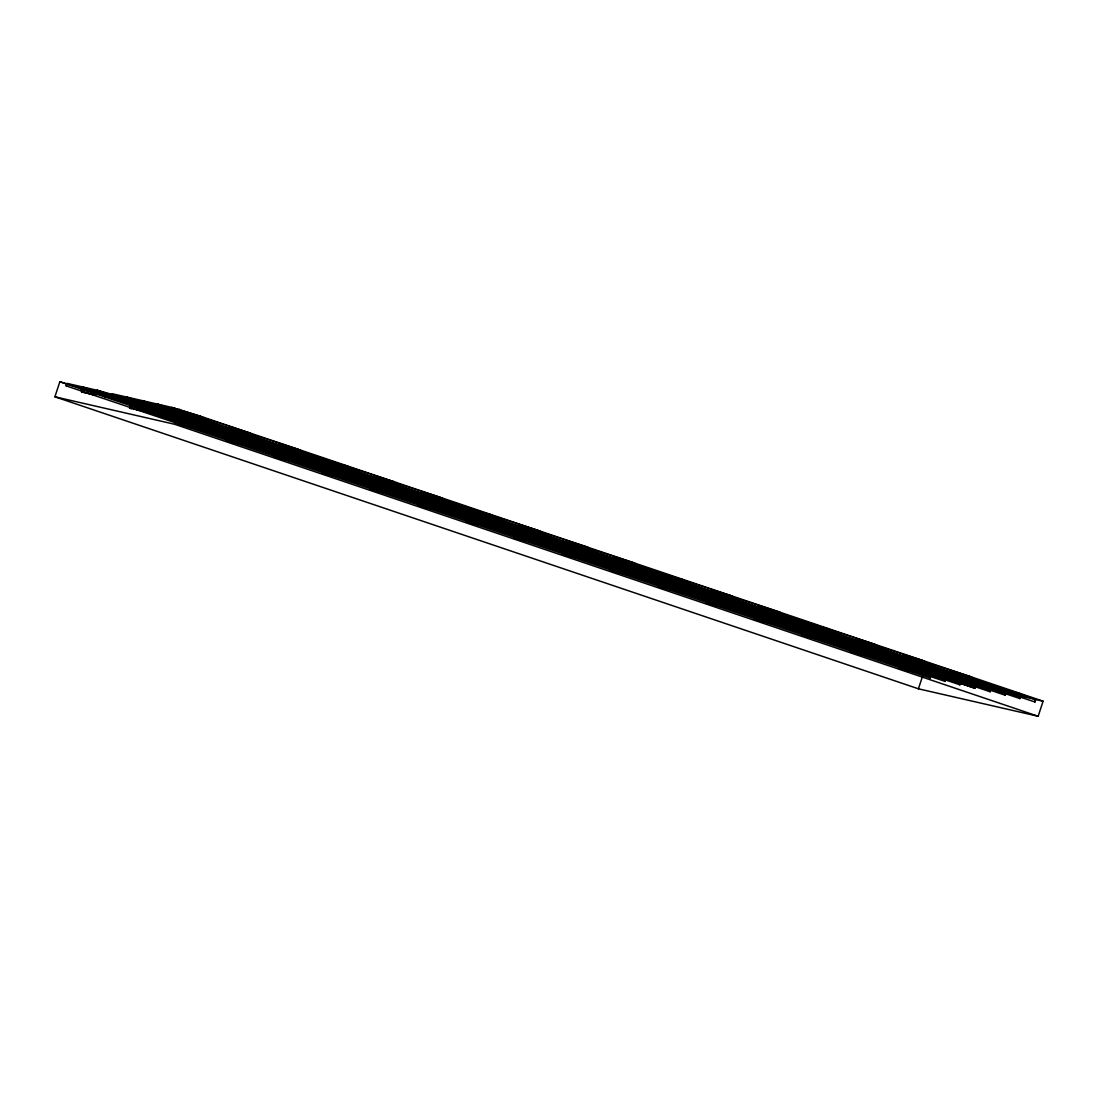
<?xml version="1.0" encoding="UTF-8"?>
<svg xmlns="http://www.w3.org/2000/svg" width="1098" height="1098" viewBox="0 0 1098 1098"><rect width="100%" height="100%" fill="white"/><g stroke="black" fill="none" stroke-linecap="round" stroke-linejoin="round"><path stroke-width="1.5" d="M857.662 653.53L858.485 651.018L851.362 649.385L850.538 651.896L852.089 652.418L852.913 649.906L899.427 665.635L1020.715 693.62L1043.1 701.197L1038.145 716.267L918.422 688.803L54.9 396.803L59.855 381.733L89.954 391.08L104.461 394.415M89.13 393.592L66.155 385.878L66.978 383.367M81.156 389.323L81.979 386.812L104.941 394.525L119.462 397.847L96.967 390.243L82.46 386.921M95.526 395.239L81.513 391.849L82.336 389.337L89.473 390.97M83.077 392.384L83.901 389.872L91.024 391.506L138.019 407.344L152.526 410.666M91.024 391.506L90.201 394.017L137.195 409.856L138.019 407.344M90.681 394.127L91.518 391.615L106.026 394.937L153.006 410.776L167.514 414.111L121.013 398.382L106.506 395.047M96.144 392.755L96.967 390.243M96.638 392.878L97.461 390.366L149.438 404.723M105.188 397.449L106.026 394.937M111.969 393.688L111.145 396.2L115.963 397.833M164.439 408.168L149.932 404.846L126.956 397.133L126.133 399.645L134.656 402.458M126.627 399.754L127.45 397.243L141.958 400.564L164.92 408.278L179.427 411.613L178.603 414.124M199.767 429.428L200.591 426.916L186.084 423.595L139.089 407.756L131.966 406.123L131.129 408.634L129.578 408.099L130.401 405.587L137.538 407.234L136.701 409.746M197.503 420.987L182.995 417.652L136.015 401.813L135.178 404.325L165.647 414.632M139.089 407.756L138.266 410.268L185.26 426.106L186.084 423.595M138.746 410.377L139.583 407.866L154.091 411.187L201.071 427.026L215.579 430.361L214.755 432.873M141.958 400.564L141.134 403.076L149.644 405.903M141.615 403.186L142.438 400.674L156.945 404.009L179.427 411.613M212.504 424.418L197.997 421.097L151.002 405.258L150.179 407.77L179.523 417.638M150.659 407.88L151.483 405.368L166.004 408.689L212.985 424.528L227.492 427.863L180.992 412.134L166.484 408.813L165.661 411.325M154.091 411.187L153.253 413.699L200.248 429.538L201.071 427.026M153.747 413.822L154.571 411.311L169.078 414.632L215.579 430.361M156.945 404.009L156.122 406.521L164.151 409.225M156.616 406.631L157.439 404.119L171.947 407.44L202.059 416.801L172.427 407.55L171.604 410.062M164.92 408.278L164.096 410.789L155.587 407.962M166.004 408.689L165.167 411.201L194.524 421.083M169.078 414.632L168.255 417.144L215.249 432.983L216.073 430.471L230.58 433.792L229.757 436.304L183.242 420.589L184.08 418.077L231.06 433.902L245.568 437.237L244.744 439.749M168.735 417.254L169.559 414.742L184.08 418.077M171.947 407.44L171.123 409.952L174.815 411.146M54.9 396.803L174.623 424.267L179.578 409.197M194.428 415.044L179.921 411.723L179.098 414.234L169.463 410.968M180.992 412.134L180.168 414.646L212.724 425.599M180.648 414.756L181.472 412.244L195.979 415.566L250.124 433.051L203.624 417.322L196.473 415.689L195.65 418.201M281.719 455.986L274.596 454.352L273.773 456.864L393.496 484.314L394.319 481.802L347.819 466.087L226.531 438.102L225.708 440.614L345.431 468.064L346.254 465.552L299.754 449.823L298.931 452.335L177.643 424.363L178.466 421.852L185.589 423.485M179.194 424.885L180.031 422.373L187.154 424.006L234.149 439.845M187.154 424.006L186.331 426.518L233.325 442.357M186.811 426.628L187.634 424.116L202.142 427.451L249.136 443.29L248.313 445.802L201.318 429.963L202.142 427.451M195.979 415.566L195.156 418.077L227.231 428.934M246.062 437.347L199.067 421.508L198.244 424.02L245.238 439.859L246.062 437.347L260.569 440.669L259.746 443.18M198.724 424.13L199.548 421.618L214.055 424.953L261.049 440.778L275.557 444.114L274.733 446.625M125.488 402.623L120.67 401.003L202.801 419.834L203.624 417.322M201.812 430.073L202.636 427.561L217.143 430.883L263.644 446.611L262.82 449.123M214.055 424.953L213.232 427.465L260.226 443.29L261.049 440.778M213.726 427.575L214.549 425.063L229.057 428.385L275.557 444.114M217.143 430.883L216.32 433.394L263.314 449.233L264.138 446.721L217.624 430.992L216.8 433.504M229.057 428.385L228.233 430.896L275.227 446.735L276.051 444.223L290.558 447.545L289.735 450.056M228.713 431.006L229.537 428.495L244.044 431.83L298.189 449.302L297.366 451.813L177.643 424.363M225.708 440.614L227.259 441.135L228.082 438.624L274.596 454.352M231.06 433.902L230.237 436.414L183.737 420.699L184.56 418.187L199.067 421.508M247.132 437.759L246.309 440.271L293.29 456.109L294.127 453.598L247.132 437.759L232.625 434.437L231.802 436.949L278.302 452.678L279.125 450.166L232.131 434.328L231.307 436.839L277.821 452.554L278.645 450.043M234.876 442.878L235.699 440.367M241.67 433.806L242.493 431.294L227.986 427.973L181.472 412.244M242.974 431.404L242.15 433.916L236.852 432.187M244.044 431.83L243.221 434.341L290.215 450.18L291.039 447.668M243.715 434.451L244.538 431.939L251.689 433.573L298.189 449.302M246.789 440.38L247.613 437.869L262.12 441.204L309.114 457.043L308.291 459.554L261.297 443.716L262.12 441.204M247.832 445.678L248.656 443.167M129.578 408.099L250.866 436.084L251.689 433.573M249.877 446.323L250.701 443.812M261.791 443.825L262.614 441.314L277.121 444.635L323.622 460.364L322.798 462.876M264.865 449.755L265.689 447.243L312.203 462.972L326.71 466.307L325.886 468.819L279.372 453.09L280.196 450.578L327.19 466.417L341.698 469.738L340.874 472.25M277.121 444.635L276.298 447.147L323.279 462.985L324.116 460.474L277.602 444.745L276.778 447.257M273.773 456.864L275.324 457.386L276.147 454.874L283.284 456.507L330.278 472.346L344.786 475.681L343.949 478.193M280.69 450.688L279.866 453.2L326.367 468.928L327.19 466.417M283.284 456.507L282.461 459.019L329.441 474.858L443.112 501.1L443.949 498.588L490.449 514.317L489.626 516.829L369.889 489.365L370.726 486.853L492.014 514.838L538.514 530.567L537.691 533.079L417.954 505.615L418.791 503.104L425.914 504.751M282.941 459.142L283.764 456.631L298.272 459.952L345.266 475.791L359.773 479.112L358.95 481.624M292.109 448.08L291.286 450.592L338.28 466.43L339.104 463.919L292.109 448.08L277.602 444.745M291.78 450.702L292.603 448.19L299.754 449.823M292.809 455.999L293.633 453.488M294.854 456.644L295.678 454.133M295.897 461.942L296.721 459.431L282.213 456.095L235.219 440.257L234.396 442.769L280.896 458.497M310.885 465.374L311.708 462.862L297.201 459.54L296.378 462.052L281.459 457.056M298.272 459.952L297.448 462.464L344.443 478.303L345.266 475.791M297.942 462.574L298.766 460.062L313.273 463.397L359.773 479.112M307.811 459.444L308.634 456.933M309.856 460.076L310.679 457.564M312.203 462.972L311.365 465.483L264.385 449.645L265.208 447.133L311.708 462.862M313.273 463.397L312.45 465.909L359.43 481.734L360.268 479.222L374.775 482.557L373.938 485.069L327.437 469.34L328.261 466.828L375.255 482.667L389.763 485.989L388.939 488.5M312.93 466.019L313.754 463.507L328.261 466.828M443.112 501.1L321.838 473.114L322.661 470.603L329.784 472.236M324.843 463.521L325.667 461.009L372.181 476.724L386.688 480.059L385.851 482.571M323.388 473.636L324.212 471.138L331.349 472.771L378.343 488.61M331.349 472.771L330.525 475.283L377.506 491.122M331.006 475.393L331.829 472.881L346.337 476.203L393.331 492.041L392.508 494.553L345.513 478.714L346.337 476.203M337.786 466.321L338.623 463.809M339.845 466.952L340.668 464.44M342.192 469.848L341.354 472.36L294.374 456.521L295.197 454.009L342.192 469.848L356.699 473.183L355.862 475.695M390.257 486.098L343.262 470.273L342.439 472.785L389.419 488.61L390.257 486.098L404.764 489.434L403.927 491.945M342.919 472.895L343.743 470.383L358.25 473.705L405.244 489.543L419.752 492.865L418.928 495.376M227.259 441.135L346.995 468.599L347.819 466.087M346.007 478.824L346.831 476.312L361.338 479.648L407.838 495.363L407.015 497.874M357.179 473.293L356.356 475.805L309.362 459.966L310.185 457.454L357.179 473.293L371.687 476.614L370.863 479.126M358.25 473.705L357.426 476.216L404.421 492.055L405.244 489.543M357.907 476.326L358.744 473.814L373.251 477.15L419.752 492.865M361.338 479.648L360.515 482.159L407.495 497.998L408.319 495.486L361.818 479.757L360.995 482.269M372.181 476.724L371.344 479.236L324.363 463.397L325.186 460.886L371.687 476.614M373.251 477.15L372.428 479.661L419.409 495.5L420.232 492.988L434.739 496.31L433.916 498.821M372.908 479.771L373.732 477.259L388.239 480.581L442.384 498.067L441.561 500.578M369.889 489.365L371.453 489.9L372.277 487.388L418.791 503.104M375.255 482.667L374.432 485.179L327.931 469.45L328.755 466.938L343.262 470.273M391.327 486.524L390.49 489.035L437.484 504.874L438.308 502.362L391.327 486.524L376.82 483.189L375.983 485.7L422.497 501.429L423.32 498.917L376.326 483.079L375.502 485.591L422.003 501.319L422.84 498.808M377.026 490.998L377.849 488.486M379.071 491.643L379.894 489.132M387.169 480.169L386.345 482.681L339.351 466.842L340.174 464.33L394.319 481.802M388.239 480.581L387.416 483.093L434.41 498.931L435.233 496.42M387.896 483.202L388.733 480.691L395.884 482.338L442.384 498.067M390.984 489.145L391.808 486.634L406.315 489.955L453.309 505.794L452.486 508.305L405.491 492.467L406.315 489.955M275.324 457.386L395.06 484.849L395.884 482.338M392.013 494.443L392.851 491.931M394.058 495.074L394.896 492.563M405.972 492.577L406.809 490.065L421.316 493.4L467.817 509.129L466.993 511.641M409.06 498.519L409.883 496.008L456.384 511.737L470.891 515.058L470.068 517.57L423.567 501.841L424.391 499.329L471.385 515.168L485.892 518.503L485.069 521.015M421.316 493.4L420.479 495.912L467.474 511.75L468.297 509.239L421.797 493.51L420.973 496.022M417.954 505.615L419.518 506.151L420.342 503.639L427.479 505.272L474.46 521.111L488.967 524.432L488.143 526.944M424.885 499.453L424.048 501.964L470.562 517.68L471.385 515.168M426.395 504.86L425.571 507.372L378.59 491.533L379.414 489.022L426.395 504.86L440.916 508.182L440.078 510.694M427.479 505.272L426.642 507.784L473.636 523.622M427.136 507.894L427.959 505.382L442.467 508.717L489.461 524.542L503.968 527.877L503.145 530.389M436.304 496.831L435.481 499.343L482.475 515.182L483.298 512.67L436.304 496.831L421.797 493.51M435.961 499.453L436.798 496.955L443.949 498.588M437.004 504.764L437.828 502.253M439.049 505.396L439.873 502.884M441.396 508.292L440.572 510.803L393.578 494.965L394.402 492.453L441.396 508.292L455.903 511.627L455.08 514.139M442.467 508.717L441.643 511.229L488.637 527.054L489.461 524.542M442.123 511.339L442.961 508.827L457.468 512.148L503.968 527.877M451.992 508.196L452.815 505.684M454.037 508.841L454.86 506.329M456.384 511.737L455.56 514.248L408.566 498.41L409.403 495.898L455.903 511.627M457.468 512.148L456.631 514.66L503.625 530.499L504.449 527.987L518.956 531.308L518.132 533.82L471.632 518.105L472.456 515.593L519.45 531.418L533.957 534.753L533.134 537.265M457.125 514.77L457.948 512.258L472.456 515.593M469.038 512.272L469.862 509.76L516.362 525.489L530.869 528.811L530.046 531.322M536.208 543.194L537.032 540.683L522.524 537.361L475.544 521.523L468.407 519.889L467.583 522.401L466.019 521.879L466.842 519.368L473.979 521.001M475.544 521.523L474.707 524.034L521.701 539.873M475.201 524.144L476.024 521.632L490.531 524.968L537.526 540.806L552.033 544.128L551.21 546.639M481.981 515.072L482.804 512.56M484.026 515.717L484.849 513.205M486.373 518.613L485.549 521.125L438.555 505.286L439.392 502.774L486.373 518.613L500.88 521.934L500.057 524.446M534.438 534.863L487.457 519.025L486.62 521.536L533.614 537.375L534.438 534.863L548.945 538.185L548.122 540.696M487.114 521.646L487.937 519.134L502.445 522.47L549.439 538.308L563.947 541.63L563.123 544.141M371.453 489.9L491.177 517.35L492.014 514.838M490.531 524.968L489.708 527.479L519.052 537.347M490.188 527.589L491.012 525.077L505.519 528.399L552.033 544.128M501.374 522.044L500.551 524.556L453.556 508.717L454.38 506.205L501.374 522.044L515.882 525.379L515.058 527.891M502.445 522.47L501.621 524.981L548.616 540.82L549.439 538.308M502.102 525.091L502.925 522.579L517.433 525.901L563.947 541.63M505.519 528.399L504.696 530.91L551.69 546.749L552.514 544.237L567.021 547.573L566.197 550.084L519.697 534.355L520.521 531.844L567.515 547.682L582.022 551.004L581.199 553.516M505.19 531.02L506.013 528.509L520.521 531.844M516.362 525.489L515.538 528.001L468.544 512.162L469.381 509.65L515.882 525.379M517.433 525.901L516.609 528.413L563.603 544.251L564.427 541.739L578.934 545.061L578.111 547.573M570.589 553.612L523.595 537.773L522.772 540.285L569.766 556.123L681.872 581.83L682.709 579.319L636.195 563.603L635.371 566.115L514.084 538.13L514.907 535.618L522.044 537.251M517.103 528.522L517.927 526.011L532.434 529.346L586.579 546.818L585.756 549.329L587.306 549.865L588.13 547.353L634.644 563.068L633.821 565.58L514.084 538.13M515.648 538.651L516.472 536.14L523.595 537.773M519.45 531.418L518.627 533.93L472.113 518.215L472.936 515.703L487.457 519.025M523.266 540.394L524.089 537.883L538.596 541.218L585.591 557.057L584.767 559.568L537.773 543.73L538.596 541.218M531.363 528.92L530.54 531.432L483.545 515.607L484.369 513.095L538.514 530.567M532.434 529.346L531.61 531.857L578.605 547.696L579.428 545.184M532.091 531.967L532.914 529.456L540.065 531.089L586.579 546.818M582.503 551.114L535.508 535.275L534.685 537.787L581.679 553.625L582.503 551.114L597.01 554.449L596.187 556.961M535.179 537.896L536.002 535.385L550.51 538.72L597.504 554.559L612.011 557.88L611.188 560.392M419.518 506.151L539.242 533.601L540.065 531.089M537.526 540.806L536.702 543.318L521.783 538.322M538.253 543.839L539.077 541.328L553.584 544.649L600.098 560.378L599.275 562.89M550.51 538.72L549.686 541.232L596.667 557.07L597.504 554.559M550.167 541.341L550.99 538.83L565.497 542.151L612.011 557.88M553.584 544.649L552.761 547.161L599.755 563L600.579 560.488L554.078 544.773L553.255 547.284M565.497 542.151L564.674 544.663L611.668 560.502L612.492 557.99L626.999 561.325L626.176 563.837M565.168 544.773L565.992 542.261L580.499 545.596L634.644 563.068M684.26 579.854L683.436 582.365L563.713 554.902L562.149 554.38L562.972 551.869L684.26 579.854L730.774 595.583L729.937 598.094L610.214 570.631L611.037 568.119L618.174 569.752L617.351 572.264M563.713 554.902L564.537 552.39L611.037 568.119M567.515 547.682L566.692 550.194L520.178 534.465L521.001 531.954L535.508 535.275M583.573 551.525L582.75 554.037L629.744 569.876L630.568 567.364L583.573 551.525L569.066 548.204L568.242 550.716L614.743 566.444L615.58 563.933L568.586 548.094L567.762 550.606L614.262 566.335L615.086 563.823M571.331 556.659L572.154 554.147M580.499 545.596L579.675 548.108L626.656 563.947L627.493 561.435M580.156 548.218L580.979 545.706L588.13 547.353M583.244 554.161L584.067 551.649L598.575 554.97L645.569 570.809L644.732 573.321L597.751 557.482L598.575 554.97M584.273 559.458L585.097 556.947M586.318 560.09L587.142 557.578M598.232 557.592L599.055 555.08L613.562 558.415L660.076 574.13L659.239 576.642M601.32 563.535L602.143 561.023L648.644 576.738L663.151 580.073L662.327 582.585L615.827 566.856L616.651 564.345L663.645 580.183L678.152 583.505L677.315 586.016M613.562 558.415L612.739 560.927L659.733 576.752L660.557 574.24L614.057 558.525L613.233 561.037M610.214 570.631L611.778 571.166L612.602 568.654L619.725 570.287L666.719 586.126L681.227 589.448L680.403 591.959M617.131 564.454L616.307 566.966L662.808 582.695L663.645 580.183M619.725 570.287L618.901 572.799L665.896 588.638L666.719 586.126M619.396 572.909L620.219 570.397L634.726 573.719L681.721 589.557L696.228 592.893L695.391 595.404M628.564 561.847L627.74 564.358L674.721 580.197L675.558 577.685L628.564 561.847L614.057 558.525M628.221 564.468L629.044 561.956L636.195 563.603M629.264 569.766L630.087 567.254M631.309 570.411L632.132 567.899M632.338 575.709L633.162 573.197L618.654 569.862L571.66 554.037L570.836 556.549L617.831 572.374M633.656 573.307L632.819 575.819L585.838 559.98L586.661 557.468L633.656 573.307L648.163 576.628L647.326 579.14M634.726 573.719L633.903 576.23L680.884 592.069L681.721 589.557M634.383 576.34L635.207 573.829L649.714 577.164L696.228 592.893M644.251 573.211L645.075 570.699M646.297 573.842L647.12 571.331M648.644 576.738L647.82 579.25L600.826 563.425L601.649 560.913L648.163 576.628M649.714 577.164L648.891 579.675L695.885 595.514L696.708 593.002L711.216 596.324L710.392 598.835L663.892 583.107L664.715 580.595L711.696 596.434L726.217 599.769L725.38 602.28M649.385 579.785L650.208 577.274L664.715 580.595M661.284 577.287L662.121 574.776L708.622 590.504L723.129 593.826L722.306 596.338M761.532 621.029L874.132 646.846L874.955 644.334L828.455 628.605L707.167 600.633L706.343 603.131L826.067 630.595L826.89 628.083L780.39 612.355L779.566 614.866L658.278 586.881L659.102 584.369L666.239 586.003M659.843 587.416L660.667 584.905L667.79 586.538L714.784 602.377M667.79 586.538L666.966 589.05L713.961 604.888M667.46 589.159L668.284 586.648L682.791 589.969L729.772 605.808L728.948 608.319L681.968 592.481L682.791 589.969M674.241 580.087L675.064 577.575M676.286 580.718L677.109 578.207M678.633 583.628L677.809 586.14L630.815 570.301L631.638 567.79L678.633 583.628L693.14 586.95L692.316 589.461M726.698 599.879L679.703 584.04L678.88 586.552L725.874 602.39L726.698 599.879L741.205 603.2L740.381 605.712M679.36 586.661L680.197 584.15L694.705 587.471L741.685 603.31L756.193 606.645L755.369 609.157M682.448 592.604L683.272 590.093L697.779 593.414L744.279 609.143L743.456 611.655M693.634 587.059L692.797 589.571L645.816 573.732L646.64 571.221L693.634 587.059L708.141 590.381L707.304 592.893M694.705 587.471L693.867 589.983L740.862 605.822L741.685 603.31M694.361 590.093L695.185 587.581L709.692 590.916L756.193 606.645M697.779 593.414L696.956 595.926L743.95 611.764L744.773 609.253L698.273 593.524L697.436 596.036M708.622 590.504L707.798 593.016L660.804 577.177L661.627 574.666L708.141 590.381M709.692 590.916L708.869 593.428L755.863 609.266L756.687 606.755L771.194 610.076L770.371 612.588M709.349 593.538L710.186 591.026L724.694 594.347L778.825 611.833L778.002 614.345L658.278 586.881M706.343 603.131L707.908 603.667L708.732 601.155L762.355 618.517M711.696 596.434L710.873 598.945L664.372 583.216L665.196 580.705L679.703 584.04M727.768 600.29L726.945 602.802L773.939 618.641L774.763 616.129L727.768 600.29L713.261 596.969L712.437 599.481L758.938 615.196L759.761 612.684L712.78 596.845L711.943 599.357L758.457 615.086L759.281 612.574M715.512 605.41L716.349 602.898M723.609 593.936L722.786 596.447L675.805 580.609L676.629 578.097L730.774 595.583M724.694 594.347L723.856 596.859L770.851 612.698L771.674 610.186M724.351 596.983L725.174 594.471L732.325 596.104L778.825 611.833M727.425 602.912L728.262 600.4L742.77 603.735L789.75 619.56L788.927 622.072L741.932 606.247L742.77 603.735M728.468 608.21L729.292 605.698M611.778 571.166L731.501 598.616L732.325 596.104M730.513 608.855L731.337 606.343M742.426 606.357L743.25 603.845L757.757 607.167L804.258 622.895L803.434 625.407M745.501 612.286L746.338 609.774L792.838 625.503L807.346 628.825L806.522 631.336L760.008 615.621L760.845 613.109L807.826 628.948L822.333 632.27L821.51 634.781M757.757 607.167L756.934 609.678L803.928 625.517L804.752 623.005L758.238 607.276L757.414 609.788M850.538 651.896L970.261 679.36L971.085 676.848L924.585 661.12L923.761 663.631L922.196 663.096L923.02 660.584L876.52 644.869L875.696 647.381L755.959 619.917L754.408 619.396L755.232 616.884M755.959 619.917L756.797 617.405L763.92 619.039L810.914 634.877L825.422 638.212L824.598 640.724M761.326 613.219L760.502 615.731L807.003 631.46L807.826 628.948M763.92 619.039L763.096 621.55L810.091 637.389M763.577 621.66L764.414 619.148L778.921 622.484L825.902 638.322L840.409 641.644L839.586 644.155M772.759 610.612L771.921 613.123L818.916 628.948L819.739 626.45L772.759 610.612L758.238 607.276M772.416 613.233L773.239 610.721L780.39 612.355M773.445 618.531L774.268 616.019M775.49 619.162L776.313 616.651M776.533 624.46L777.357 621.948L762.849 618.627L715.855 602.788L715.031 605.3L760.42 620.59M777.837 622.058L777.013 624.57L730.019 608.745L730.856 606.233L777.837 622.058L792.344 625.393L791.521 627.905M778.921 622.484L778.084 624.995L825.078 640.834L825.902 638.322M778.578 625.105L779.402 622.593L793.909 625.915L840.409 641.644M788.446 621.962L789.27 619.45M790.491 622.607L791.315 620.096M792.838 625.503L792.015 628.015L745.02 612.176L745.844 609.664L792.344 625.393M793.909 625.915L793.085 628.427L840.08 644.265L840.903 641.754L855.411 645.089L854.587 647.6L808.073 631.872L808.897 629.36L855.891 645.199L870.398 648.52L869.575 651.032M793.566 628.536L794.389 626.025L808.897 629.36M805.479 626.038L806.303 623.527L852.817 639.256L867.324 642.591L866.5 645.102M872.663 656.975L873.486 654.463L858.979 651.128L811.985 635.289L804.861 633.656L804.024 636.167L802.473 635.646L803.297 633.134L810.42 634.768M811.985 635.289L811.161 637.801L858.156 653.639M811.642 637.924L812.465 635.413L826.972 638.734L873.967 654.573L888.474 657.894L887.651 660.406M818.435 628.838L819.259 626.327M820.481 629.483L821.304 626.972M822.827 632.379L822.004 634.891L775.01 619.052L775.833 616.541L822.827 632.379L837.335 635.701L836.511 638.212M870.892 648.63L823.898 632.791L823.075 635.303L870.069 651.141L870.892 648.63L885.4 651.965L884.576 654.477M823.555 635.413L824.378 632.901L838.886 636.236L885.88 652.075L900.387 655.396L899.564 657.908M707.908 603.667L827.631 631.117L828.455 628.605M826.972 638.734L826.149 641.246L873.143 657.084L873.967 654.573M826.643 641.356L827.467 638.844L841.974 642.165L888.474 657.894M837.815 635.824L836.992 638.336L789.997 622.497L790.835 619.986L837.815 635.824L852.322 639.146L851.499 641.657M838.886 636.236L838.062 638.748L885.057 654.586L885.88 652.075M838.556 638.858L839.38 636.346L853.887 639.667L900.387 655.396M841.974 642.165L841.15 644.677L888.145 660.516L888.968 658.004L903.476 661.339L902.652 663.851L856.138 648.122L856.962 645.61L903.956 661.449L918.463 664.77L917.64 667.282M841.631 644.801L842.454 642.289L856.962 645.61M852.817 639.256L851.993 641.767L804.999 625.929L805.822 623.417L852.322 639.146M853.887 639.667L853.064 642.179L900.044 658.018L900.882 655.506L915.389 658.841L914.565 661.353M853.544 642.303L854.368 639.791L868.875 643.112L923.02 660.584M855.891 645.199L855.067 647.71L808.567 631.981L809.391 629.47L823.898 632.791M860.05 651.553L859.226 654.065L906.221 669.89L907.044 667.378L852.913 649.906M859.707 654.175L860.53 651.663L875.037 654.984L922.032 670.823L921.208 673.335L874.214 657.496L875.037 654.984M867.804 642.701L866.981 645.212L819.986 629.374L820.81 626.862L874.955 644.334M868.875 643.112L868.051 645.624L915.046 661.463L915.869 658.951M868.545 645.734L869.369 643.222L876.52 644.869M918.957 664.88L871.963 649.055L871.139 651.567L918.12 667.392L918.957 664.88L933.465 668.215L932.641 670.727M871.62 651.677L872.443 649.165L886.951 652.486L933.945 668.325L948.452 671.647L947.629 674.158M874.708 657.606L875.531 655.094L890.039 658.429L936.539 674.145L935.716 676.656M886.951 652.486L886.127 654.998L933.122 670.837L933.945 668.325M886.621 655.108L887.445 652.596L901.952 655.931L948.452 671.647M890.039 658.429L889.215 660.941L936.196 676.78L937.033 674.268L890.519 658.539L889.696 661.051M901.952 655.931L901.129 658.443L948.109 674.268L948.947 671.756L963.454 675.092L962.617 677.603M901.609 658.553L902.432 656.041L916.94 659.363L971.085 676.848M1020.715 693.62L1019.877 696.132L900.154 668.682L898.603 668.147L899.427 665.635M900.154 668.682L900.978 666.17L923.377 673.733L918.422 688.803M903.956 661.449L903.132 663.961L856.632 648.232L857.456 645.72L871.963 649.055M920.028 665.306L919.204 667.817L966.185 683.656L967.022 681.144L920.028 665.306L905.521 661.97L904.697 664.482L951.197 680.211L952.021 677.699L905.027 661.861L904.203 664.372L950.703 680.101L951.541 677.59M907.772 670.425L908.595 667.913M916.94 659.363L916.116 661.874L963.111 677.713L963.934 675.201M916.61 661.984L917.434 659.473L924.585 661.12M919.685 667.927L920.508 665.415L935.016 668.737L982.01 684.576L981.187 687.087L934.192 671.249L935.016 668.737M920.728 673.225L921.551 670.713M922.773 673.856L923.596 671.345M930.5 675.366L930.157 678.001L930.994 675.49L908.115 667.804L907.291 670.315L930.157 678.001M934.686 671.358L935.51 668.847L950.017 672.182L996.517 687.911L995.694 690.422M937.761 677.301L938.584 674.79L960.983 682.366L959.666 684.754L960.489 682.242L938.104 674.68L937.28 677.192L960.146 684.878M945.502 678.811L945.158 681.433L945.982 678.921L923.102 671.235L922.279 673.747L945.158 681.433M950.017 672.182L949.194 674.694L996.174 690.532L996.998 688.021L950.497 672.292L949.674 674.803M953.586 678.221L952.762 680.733L975.148 688.309L975.971 685.797L953.091 678.111L952.268 680.623L975.148 688.309M965.005 675.613L964.181 678.125L1011.176 693.963L1011.999 691.452L965.005 675.613L950.497 672.292M964.662 678.235L965.499 675.723L972.65 677.37L1019.15 693.099L1018.326 695.61L1019.877 696.132M965.705 683.532L966.528 681.021M967.75 684.178L968.573 681.666M852.089 652.418L971.826 679.882L972.65 677.37M974.653 688.199L975.491 685.687M980.692 686.977L981.53 684.466M982.737 687.623L983.575 685.111M990.478 689.132L990.135 691.754L990.972 689.242L968.093 681.556L967.269 684.068L990.135 691.754M997.739 691.054L998.562 688.542L1020.948 696.118L1035.455 699.44L1034.632 701.951L1035.949 699.55L1043.1 701.197M1005.48 692.564L1005.137 695.185L1005.96 692.673L983.081 684.987L982.257 687.499L1005.137 695.185M1010.682 693.854L1011.519 691.342M1012.727 694.499L1013.564 691.987M1020.124 698.63L997.245 690.944L998.082 688.432L1020.467 696.008L1019.644 698.52L1020.948 696.118M81.979 386.812L67.472 383.49L66.155 385.878M126.956 397.133L112.449 393.798L111.625 396.309L116.443 397.943M134.45 401.292L119.943 397.97L97.461 390.366M136.015 401.813L121.507 398.492L168.008 414.221L182.515 417.542M151.002 405.258L136.495 401.923L135.672 404.435L169.339 415.826M81.513 391.849L95.581 395.074M134.107 403.913L202.801 419.834M217.624 430.992L232.131 434.328M361.818 479.757L376.326 483.079M321.838 473.114L328.961 474.748M466.019 521.879L587.306 549.865M554.078 544.773L568.586 548.094M562.149 554.38L569.286 556.013M698.273 593.524L712.78 596.845M754.408 619.396L760.104 620.699M802.473 635.646L923.761 663.631M890.519 658.539L905.027 661.861M898.603 668.147L1020.467 696.008M1035.949 699.55L1013.07 691.864L1012.246 694.375L1035.126 702.061M157.439 404.119L179.921 411.723M229.537 428.495L276.051 444.223M373.732 477.259L420.232 492.988M517.927 526.011L564.427 541.739M565.992 542.261L612.492 557.99M710.186 591.026L756.687 606.755M854.368 639.791L900.882 655.506M902.432 656.041L948.947 671.756M249.301 435.563L250.866 436.084M297.366 451.813L298.931 452.335M345.431 468.064L346.995 468.599M393.496 484.314L395.06 484.849M489.626 516.829L491.177 517.35M537.691 533.079L539.242 533.601M633.821 565.58L635.371 566.115M681.872 581.83L683.436 582.365M729.937 598.094L731.501 598.616M778.002 614.345L779.566 614.866M826.067 630.595L827.631 631.117M874.132 646.846L875.696 647.381M970.261 679.36L971.826 679.882M183.97 414.303L194.085 417.665M221.865 428.742L227.162 430.485M203.652 424.226L212.161 427.04M140.585 404.531L149.108 407.358M189.144 420.891L197.173 423.608M169.559 414.742L216.073 430.471M313.754 463.507L360.268 479.222M457.948 512.258L504.449 527.987M506.013 528.509L552.514 544.237M650.208 577.274L696.708 593.002M794.389 626.025L840.903 641.754M842.454 642.289L888.968 658.004M178.974 419.079L182.172 420.163M175.268 417.885L181.692 420.054M297.201 459.54L250.207 443.702L249.383 446.213L278.741 456.082M97.749 393.304L105.779 396.021M160.281 414.454L166.69 416.622M59.855 381.733L82.336 389.337M83.901 389.872L130.401 405.587M131.966 406.123L178.466 421.852M180.031 422.373L226.531 438.102M276.147 454.874L322.661 470.603M324.212 471.138L370.726 486.853M420.342 503.639L466.842 519.368M468.407 519.889L514.907 535.618M516.472 536.14L562.972 551.869M612.602 568.654L659.102 584.369M660.667 584.905L707.167 600.633M756.797 617.405L803.297 633.134M804.861 633.656L851.362 649.385M142.081 409.925L152.183 413.287M174.623 424.267L1038.145 716.267"/></g></svg>
